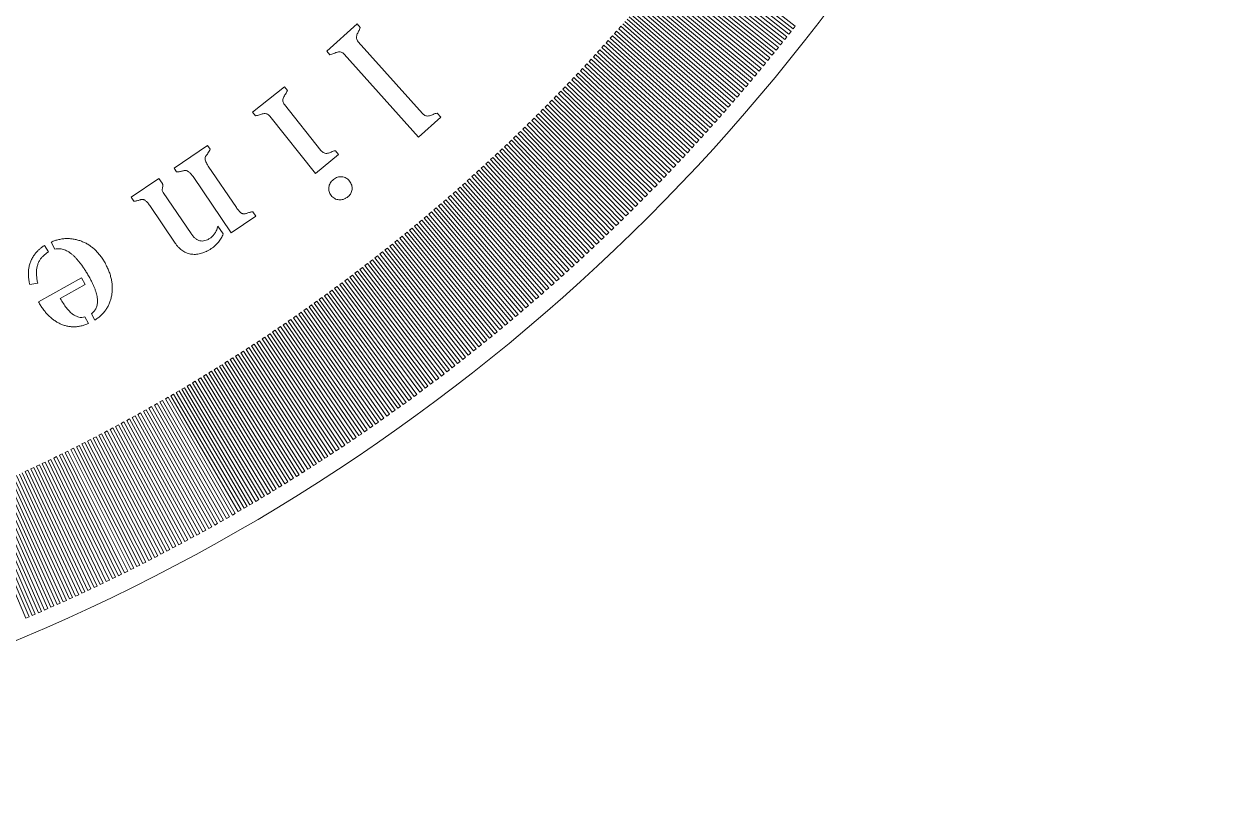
# Model space of a CAD drawing. Header units: millimetres. Extents: x -38 to 38, y -38 to 38.
# Drawn here: x 14.78 to 38, y -38 to -23.13 of the extents above; entities that cross this region are included whole.
import ezdxf

# ---------------------------------------------------------------- set-up
doc = ezdxf.new("R2010")
doc.units = ezdxf.units.MM

msp = doc.modelspace()

# ---------------------------------------------------------------- linework, layer by layer
at = {"color": 7, "linetype": 'Continuous', "lineweight": 15}
for p, q in [((29.715, -23.174), (27.664, -21.575)), ((27.475, -21.816), (29.511, -23.432)), ((29.552, -23.381), (27.513, -21.768)), ((27.551, -21.72), (29.593, -23.329)), ((29.634, -23.278), (27.589, -21.671)), ((27.627, -21.623), (29.674, -23.226)), ((29.306, -23.689), (27.284, -22.055)), ((27.322, -22.007), (29.347, -23.638)), ((29.388, -23.587), (27.361, -21.959)), ((27.399, -21.911), (29.429, -23.535)), ((29.47, -23.484), (27.437, -21.864)), ((27.09, -22.292), (29.098, -23.944)), ((29.14, -23.893), (27.129, -22.244)), ((27.168, -22.197), (29.181, -23.842)), ((29.223, -23.791), (27.207, -22.15)), ((27.245, -22.102), (29.264, -23.74)), ((26.934, -22.48), (28.93, -24.146)), ((28.972, -24.096), (26.973, -22.433)), ((27.012, -22.386), (29.014, -24.045)), ((29.056, -23.995), (27.051, -22.339)), ((28.718, -24.398), (26.737, -22.715)), ((26.776, -22.668), (28.761, -24.348)), ((28.803, -24.298), (26.816, -22.621)), ((26.855, -22.574), (28.846, -24.247)), ((28.888, -24.197), (26.895, -22.527)), ((26.538, -22.947), (28.504, -24.648)), ((28.547, -24.598), (26.578, -22.901)), ((26.617, -22.854), (28.59, -24.548)), ((28.633, -24.498), (26.657, -22.808)), ((26.697, -22.761), (28.676, -24.448)), ((20.64, -23.661), (21.231, -23.133)), ((21.231, -23.133), (21.291, -23.2)), ((26.336, -23.178), (26.296, -23.224)), ((28.288, -24.895), (26.336, -23.178)), ((26.377, -23.132), (28.331, -24.846)), ((28.375, -24.797), (26.417, -23.086)), ((26.457, -23.039), (28.418, -24.747)), ((28.461, -24.697), (26.497, -22.993)), ((29.674, -23.226), (29.715, -23.174)), ((26.092, -23.452), (26.051, -23.498)), ((28.026, -25.19), (26.092, -23.452)), ((26.174, -23.361), (26.133, -23.407)), ((26.133, -23.407), (28.07, -25.141)), ((28.114, -25.092), (26.174, -23.361)), ((26.255, -23.27), (26.215, -23.315)), ((26.215, -23.315), (28.157, -25.043)), ((28.201, -24.994), (26.255, -23.27)), ((26.296, -23.224), (28.245, -24.945)), ((29.511, -23.432), (29.552, -23.381)), ((29.593, -23.329), (29.634, -23.278)), ((20.7, -23.728), (20.64, -23.661)), ((21.25, -23.476), (22.498, -24.871)), ((25.928, -23.634), (25.886, -23.679)), ((25.886, -23.679), (27.805, -25.434)), ((27.849, -25.385), (25.928, -23.634)), ((26.01, -23.543), (25.969, -23.589)), ((25.969, -23.589), (27.894, -25.337)), ((27.938, -25.288), (26.01, -23.543)), ((26.051, -23.498), (27.982, -25.239)), ((29.347, -23.638), (29.388, -23.587)), ((29.429, -23.535), (29.47, -23.484)), ((22.416, -25.325), (20.979, -23.718)), ((25.679, -23.904), (25.637, -23.949)), ((27.582, -25.676), (25.679, -23.904)), ((25.762, -23.814), (25.721, -23.859)), ((25.721, -23.859), (27.627, -25.627)), ((27.671, -25.579), (25.762, -23.814)), ((25.845, -23.724), (25.804, -23.769)), ((25.804, -23.769), (27.716, -25.531)), ((27.76, -25.482), (25.845, -23.724)), ((29.098, -23.944), (29.14, -23.893)), ((29.181, -23.842), (29.223, -23.791)), ((29.264, -23.74), (29.306, -23.689)), ((25.511, -24.083), (25.469, -24.127)), ((25.469, -24.127), (27.357, -25.915)), ((27.402, -25.867), (25.511, -24.083)), ((25.595, -23.994), (25.553, -24.038)), ((25.553, -24.038), (27.447, -25.82)), ((27.492, -25.772), (25.595, -23.994)), ((25.637, -23.949), (27.537, -25.724)), ((28.93, -24.146), (28.972, -24.096)), ((29.014, -24.045), (29.056, -23.995)), ((19.204, -24.842), (19.822, -24.35)), ((19.822, -24.35), (19.878, -24.42)), ((25.258, -24.349), (25.215, -24.393)), ((27.13, -26.153), (25.258, -24.349)), ((25.343, -24.26), (25.3, -24.304)), ((25.3, -24.304), (27.175, -26.106)), ((27.221, -26.058), (25.343, -24.26)), ((25.427, -24.172), (25.385, -24.216)), ((25.385, -24.216), (27.266, -26.011)), ((27.312, -25.963), (25.427, -24.172)), ((28.761, -24.348), (28.803, -24.298)), ((28.846, -24.247), (28.888, -24.197)), ((25.001, -24.612), (24.958, -24.655)), ((26.854, -26.436), (25.001, -24.612)), ((25.087, -24.524), (25.044, -24.568)), ((25.044, -24.568), (26.9, -26.389)), ((26.946, -26.342), (25.087, -24.524)), ((25.173, -24.437), (25.13, -24.48)), ((25.13, -24.48), (26.992, -26.295)), ((27.038, -26.248), (25.173, -24.437)), ((25.215, -24.393), (27.084, -26.2)), ((28.504, -24.648), (28.547, -24.598)), ((28.59, -24.548), (28.633, -24.498)), ((28.676, -24.448), (28.718, -24.398)), ((19.26, -24.912), (19.204, -24.842)), ((19.82, -24.694), (20.528, -25.583)), ((24.829, -24.786), (24.786, -24.829)), ((24.786, -24.829), (26.623, -26.669)), ((26.669, -26.623), (24.829, -24.786)), ((24.915, -24.699), (24.872, -24.742)), ((24.872, -24.742), (26.715, -26.576)), ((26.762, -26.529), (24.915, -24.699)), ((24.958, -24.655), (26.808, -26.483)), ((28.331, -24.846), (28.375, -24.797)), ((28.418, -24.747), (28.461, -24.697)), ((20.42, -26.029), (19.537, -24.92)), ((22.85, -24.937), (22.416, -25.325)), ((22.781, -24.86), (22.85, -24.937)), ((24.568, -25.044), (24.524, -25.087)), ((26.389, -26.9), (24.568, -25.044)), ((24.655, -24.958), (24.612, -25.001)), ((24.612, -25.001), (26.436, -26.854)), ((26.483, -26.808), (24.655, -24.958)), ((24.742, -24.872), (24.699, -24.915)), ((24.699, -24.915), (26.529, -26.762)), ((26.576, -26.715), (24.742, -24.872)), ((28.157, -25.043), (28.201, -24.994)), ((28.245, -24.945), (28.288, -24.895)), ((24.304, -25.3), (24.26, -25.343)), ((26.106, -27.175), (24.304, -25.3)), ((24.393, -25.215), (24.349, -25.258)), ((24.349, -25.258), (26.153, -27.13)), ((26.2, -27.084), (24.393, -25.215)), ((24.48, -25.13), (24.437, -25.173)), ((24.437, -25.173), (26.248, -27.038)), ((26.295, -26.992), (24.48, -25.13)), ((24.524, -25.087), (26.342, -26.946)), ((27.894, -25.337), (27.938, -25.288)), ((27.982, -25.239), (28.026, -25.19)), ((28.07, -25.141), (28.114, -25.092)), ((17.683, -25.928), (18.332, -25.488)), ((18.332, -25.488), (18.382, -25.562)), ((24.127, -25.469), (24.083, -25.511)), ((24.083, -25.511), (25.867, -27.402)), ((25.915, -27.357), (24.127, -25.469)), ((24.216, -25.385), (24.172, -25.427)), ((24.172, -25.427), (25.963, -27.312)), ((26.011, -27.266), (24.216, -25.385)), ((24.26, -25.343), (26.058, -27.221)), ((27.716, -25.531), (27.76, -25.482)), ((27.805, -25.434), (27.849, -25.385)), ((20.866, -25.662), (20.42, -26.029)), ((20.808, -25.589), (20.866, -25.662)), ((23.859, -25.721), (23.814, -25.762)), ((23.814, -25.762), (25.579, -27.671)), ((25.627, -27.627), (23.859, -25.721)), ((23.949, -25.637), (23.904, -25.679)), ((23.904, -25.679), (25.676, -27.582)), ((25.724, -27.537), (23.949, -25.637)), ((24.038, -25.553), (23.994, -25.595)), ((23.994, -25.595), (25.772, -27.492)), ((25.82, -27.447), (24.038, -25.553)), ((27.447, -25.82), (27.492, -25.772)), ((27.537, -25.724), (27.582, -25.676)), ((27.627, -25.627), (27.671, -25.579)), ((17.733, -26.001), (17.683, -25.928)), ((18.346, -25.887), (18.89, -26.69)), ((23.589, -25.969), (23.543, -26.01)), ((23.543, -26.01), (25.288, -27.938)), ((25.337, -27.894), (23.589, -25.969)), ((23.679, -25.886), (23.634, -25.928)), ((23.634, -25.928), (25.385, -27.849)), ((25.434, -27.805), (23.679, -25.886)), ((23.769, -25.804), (23.724, -25.845)), ((23.724, -25.845), (25.482, -27.76)), ((25.531, -27.716), (23.769, -25.804)), ((27.266, -26.011), (27.312, -25.963)), ((27.357, -25.915), (27.402, -25.867)), ((16.851, -26.491), (17.39, -26.126)), ((17.39, -26.126), (17.454, -26.221)), ((18.789, -27.183), (18.051, -26.092)), ((23.315, -26.215), (23.27, -26.255)), ((25.043, -28.157), (23.315, -26.215)), ((23.407, -26.133), (23.361, -26.174)), ((23.361, -26.174), (25.092, -28.114)), ((25.141, -28.07), (23.407, -26.133)), ((23.498, -26.051), (23.452, -26.092)), ((23.452, -26.092), (25.19, -28.026)), ((25.239, -27.982), (23.498, -26.051)), ((27.084, -26.2), (27.13, -26.153)), ((27.175, -26.106), (27.221, -26.058)), ((17.475, -26.401), (18.013, -27.196)), ((23.039, -26.457), (22.993, -26.497)), ((24.747, -28.418), (23.039, -26.457)), ((23.132, -26.377), (23.086, -26.417)), ((23.086, -26.417), (24.797, -28.375)), ((24.846, -28.331), (23.132, -26.377)), ((23.224, -26.296), (23.178, -26.336)), ((23.178, -26.336), (24.895, -28.288)), ((24.945, -28.245), (23.224, -26.296)), ((23.27, -26.255), (24.994, -28.201)), ((26.808, -26.483), (26.854, -26.436)), ((26.9, -26.389), (26.946, -26.342)), ((26.992, -26.295), (27.038, -26.248)), ((16.901, -26.565), (16.851, -26.491)), ((17.707, -27.383), (17.211, -26.651)), ((22.761, -26.697), (22.715, -26.737)), ((24.448, -28.676), (22.761, -26.697)), ((22.854, -26.617), (22.808, -26.657)), ((22.808, -26.657), (24.498, -28.633)), ((24.548, -28.59), (22.854, -26.617)), ((22.947, -26.538), (22.901, -26.578)), ((22.901, -26.578), (24.598, -28.547)), ((24.648, -28.504), (22.947, -26.538)), ((22.993, -26.497), (24.697, -28.461)), ((26.623, -26.669), (26.669, -26.623)), ((26.715, -26.576), (26.762, -26.529)), ((19.265, -26.86), (18.789, -27.183)), ((19.207, -26.775), (19.265, -26.86)), ((22.48, -26.934), (22.433, -26.973)), ((24.146, -28.93), (22.48, -26.934)), ((22.574, -26.855), (22.527, -26.895)), ((22.527, -26.895), (24.197, -28.888)), ((24.247, -28.846), (22.574, -26.855)), ((22.668, -26.776), (22.621, -26.816)), ((22.621, -26.816), (24.298, -28.803)), ((24.348, -28.761), (22.668, -26.776)), ((22.715, -26.737), (24.398, -28.718)), ((26.342, -26.946), (26.389, -26.9)), ((26.436, -26.854), (26.483, -26.808)), ((26.529, -26.762), (26.576, -26.715)), ((18.531, -27.05), (18.634, -27.202)), ((22.197, -27.168), (22.15, -27.207)), ((23.842, -29.181), (22.197, -27.168)), ((22.292, -27.09), (22.244, -27.129)), ((22.244, -27.129), (23.893, -29.14)), ((23.944, -29.098), (22.292, -27.09)), ((22.386, -27.012), (22.339, -27.051)), ((22.339, -27.051), (23.995, -29.056)), ((24.045, -29.014), (22.386, -27.012)), ((22.433, -26.973), (24.096, -28.972)), ((26.153, -27.13), (26.2, -27.084)), ((26.248, -27.038), (26.295, -26.992)), ((15.377, -27.495), (15.302, -27.36)), ((21.911, -27.399), (21.864, -27.437)), ((23.535, -29.429), (21.911, -27.399)), ((22.007, -27.322), (21.959, -27.361)), ((21.959, -27.361), (23.587, -29.388)), ((23.638, -29.347), (22.007, -27.322)), ((22.102, -27.245), (22.055, -27.284)), ((22.055, -27.284), (23.689, -29.306)), ((23.74, -29.264), (22.102, -27.245)), ((22.15, -27.207), (23.791, -29.223)), ((25.867, -27.402), (25.915, -27.357)), ((25.963, -27.312), (26.011, -27.266)), ((26.058, -27.221), (26.106, -27.175)), ((15.177, -27.424), (15.249, -27.551)), ((21.623, -27.627), (21.575, -27.664)), ((23.226, -29.674), (21.623, -27.627)), ((21.72, -27.551), (21.671, -27.589)), ((21.671, -27.589), (23.278, -29.634)), ((23.329, -29.593), (21.72, -27.551)), ((21.816, -27.475), (21.768, -27.513)), ((21.768, -27.513), (23.381, -29.552)), ((23.432, -29.511), (21.816, -27.475)), ((21.864, -27.437), (23.484, -29.47)), ((25.579, -27.671), (25.627, -27.627)), ((25.676, -27.582), (25.724, -27.537)), ((25.772, -27.492), (25.82, -27.447)), ((21.333, -27.852), (21.284, -27.889)), ((22.914, -29.916), (21.333, -27.852)), ((21.43, -27.777), (21.381, -27.814)), ((21.381, -27.814), (22.966, -29.876)), ((23.018, -29.836), (21.43, -27.777)), ((21.527, -27.702), (21.478, -27.74)), ((21.478, -27.74), (23.07, -29.795)), ((23.122, -29.755), (21.527, -27.702)), ((21.575, -27.664), (23.174, -29.715)), ((25.385, -27.849), (25.434, -27.805)), ((25.482, -27.76), (25.531, -27.716)), ((15.057, -28.519), (15.889, -28.055)), ((15.889, -28.055), (15.961, -28.185)), ((21.04, -28.074), (20.991, -28.11)), ((22.599, -30.154), (21.04, -28.074)), ((21.138, -28), (21.089, -28.037)), ((21.089, -28.037), (22.652, -30.115)), ((22.704, -30.075), (21.138, -28)), ((21.235, -27.926), (21.187, -27.963)), ((21.187, -27.963), (22.757, -30.035)), ((22.809, -29.996), (21.235, -27.926)), ((21.284, -27.889), (22.862, -29.956)), ((25.092, -28.114), (25.141, -28.07)), ((25.19, -28.026), (25.239, -27.982)), ((25.288, -27.938), (25.337, -27.894)), ((15.042, -28.159), (14.889, -28.182)), ((15.961, -28.185), (15.48, -28.453)), ((20.745, -28.292), (20.695, -28.329)), ((20.695, -28.329), (22.229, -30.428)), ((22.282, -30.389), (20.745, -28.292)), ((20.843, -28.22), (20.794, -28.256)), ((20.794, -28.256), (22.335, -30.35)), ((22.388, -30.311), (20.843, -28.22)), ((20.942, -28.147), (20.893, -28.183)), ((20.893, -28.183), (22.441, -30.272)), ((22.494, -30.233), (20.942, -28.147)), ((20.991, -28.11), (22.547, -30.194)), ((24.797, -28.375), (24.846, -28.331)), ((24.895, -28.288), (24.945, -28.245)), ((24.994, -28.201), (25.043, -28.157)), ((20.447, -28.508), (20.398, -28.544)), ((20.398, -28.544), (21.909, -30.659)), ((21.963, -30.621), (20.447, -28.508)), ((20.547, -28.436), (20.497, -28.472)), ((20.497, -28.472), (22.016, -30.582)), ((22.07, -30.544), (20.547, -28.436)), ((20.646, -28.365), (20.596, -28.401)), ((20.596, -28.401), (22.123, -30.505)), ((22.176, -30.467), (20.646, -28.365)), ((24.598, -28.547), (24.648, -28.504)), ((24.697, -28.461), (24.747, -28.418)), ((16.15, -28.871), (16.082, -28.749)), ((20.047, -28.791), (19.997, -28.826)), ((21.533, -30.924), (20.047, -28.791)), ((20.148, -28.721), (20.098, -28.756)), ((20.098, -28.756), (21.587, -30.887)), ((21.641, -30.849), (20.148, -28.721)), ((20.248, -28.65), (20.198, -28.685)), ((20.198, -28.685), (21.695, -30.811)), ((21.748, -30.773), (20.248, -28.65)), ((20.348, -28.579), (20.298, -28.615)), ((20.298, -28.615), (21.802, -30.735)), ((21.856, -30.697), (20.348, -28.579)), ((24.298, -28.803), (24.348, -28.761)), ((24.398, -28.718), (24.448, -28.676)), ((24.498, -28.633), (24.548, -28.59)), ((15.957, -28.811), (16.027, -28.938)), ((19.745, -28.999), (19.694, -29.034)), ((21.208, -31.148), (19.745, -28.999)), ((19.846, -28.93), (19.795, -28.965)), ((19.795, -28.965), (21.262, -31.111)), ((21.317, -31.074), (19.846, -28.93)), ((19.947, -28.861), (19.896, -28.895)), ((19.896, -28.895), (21.371, -31.037)), ((21.425, -30.999), (19.947, -28.861)), ((19.997, -28.826), (21.479, -30.962)), ((23.995, -29.056), (24.045, -29.014)), ((24.096, -28.972), (24.146, -28.93)), ((24.197, -28.888), (24.247, -28.846)), ((19.44, -29.204), (19.389, -29.238)), ((19.389, -29.238), (20.826, -31.405)), ((20.881, -31.369), (19.44, -29.204)), ((19.542, -29.136), (19.491, -29.17)), ((19.491, -29.17), (20.935, -31.332)), ((20.99, -31.296), (19.542, -29.136)), ((19.643, -29.068), (19.593, -29.102)), ((19.593, -29.102), (21.045, -31.259)), ((21.099, -31.222), (19.643, -29.068)), ((19.694, -29.034), (21.154, -31.185)), ((23.791, -29.223), (23.842, -29.181)), ((23.893, -29.14), (23.944, -29.098)), ((19.03, -29.473), (18.979, -29.506)), ((20.441, -31.657), (19.03, -29.473)), ((19.133, -29.406), (19.082, -29.44)), ((19.082, -29.44), (20.496, -31.621)), ((20.551, -31.586), (19.133, -29.406)), ((19.236, -29.339), (19.184, -29.373)), ((19.184, -29.373), (20.606, -31.55)), ((20.661, -31.514), (19.236, -29.339)), ((19.338, -29.272), (19.287, -29.306)), ((19.287, -29.306), (20.716, -31.478)), ((20.771, -31.441), (19.338, -29.272)), ((23.484, -29.47), (23.535, -29.429)), ((23.587, -29.388), (23.638, -29.347)), ((23.689, -29.306), (23.74, -29.264)), ((18.721, -29.671), (18.669, -29.703)), ((18.669, -29.703), (20.052, -31.904)), ((20.108, -31.869), (18.721, -29.671)), ((18.824, -29.605), (18.772, -29.638)), ((18.772, -29.638), (20.164, -31.834)), ((20.219, -31.799), (18.824, -29.605)), ((18.927, -29.539), (18.876, -29.572)), ((18.876, -29.572), (20.275, -31.764)), ((20.33, -31.728), (18.927, -29.539)), ((18.979, -29.506), (20.385, -31.693)), ((23.174, -29.715), (23.226, -29.674)), ((23.278, -29.634), (23.329, -29.593)), ((23.381, -29.552), (23.432, -29.511)), ((18.305, -29.929), (18.252, -29.961)), ((19.661, -32.147), (18.305, -29.929)), ((18.409, -29.865), (18.357, -29.897)), ((18.357, -29.897), (19.717, -32.113)), ((19.773, -32.078), (18.409, -29.865)), ((18.513, -29.8), (18.461, -29.833)), ((18.461, -29.833), (19.829, -32.044)), ((19.885, -32.009), (18.513, -29.8)), ((18.617, -29.736), (18.565, -29.768)), ((18.565, -29.768), (19.941, -31.974)), ((19.997, -31.939), (18.617, -29.736)), ((22.862, -29.956), (22.914, -29.916)), ((22.966, -29.876), (23.018, -29.836)), ((23.07, -29.795), (23.122, -29.755)), ((17.885, -30.182), (17.832, -30.213)), ((19.21, -32.418), (17.885, -30.182)), ((17.99, -30.119), (17.938, -30.15)), ((17.938, -30.15), (19.267, -32.385)), ((19.323, -32.351), (17.99, -30.119)), ((18.095, -30.056), (18.043, -30.088)), ((18.043, -30.088), (19.38, -32.317)), ((19.436, -32.284), (18.095, -30.056)), ((18.2, -29.993), (18.148, -30.024)), ((18.148, -30.024), (19.493, -32.25)), ((19.549, -32.215), (18.2, -29.993)), ((18.252, -29.961), (19.605, -32.181)), ((22.547, -30.194), (22.599, -30.154)), ((22.652, -30.115), (22.704, -30.075)), ((22.757, -30.035), (22.809, -29.996)), ((17.568, -30.367), (17.515, -30.398)), ((17.515, -30.398), (18.813, -32.651)), ((18.87, -32.618), (17.568, -30.367)), ((17.674, -30.306), (17.621, -30.337)), ((17.621, -30.337), (18.927, -32.585)), ((18.984, -32.552), (17.674, -30.306)), ((17.779, -30.244), (17.727, -30.275)), ((17.727, -30.275), (19.04, -32.519)), ((19.097, -32.485), (17.779, -30.244)), ((17.832, -30.213), (19.154, -32.452)), ((22.229, -30.428), (22.282, -30.389)), ((22.335, -30.35), (22.388, -30.311)), ((22.441, -30.272), (22.494, -30.233)), ((17.142, -30.61), (17.089, -30.639)), ((17.089, -30.639), (18.355, -32.91)), ((18.413, -32.878), (17.142, -30.61)), ((17.249, -30.55), (17.196, -30.58)), ((17.196, -30.58), (18.47, -32.846)), ((18.527, -32.814), (17.249, -30.55)), ((17.355, -30.489), (17.302, -30.519)), ((17.302, -30.519), (18.585, -32.781)), ((18.642, -32.749), (17.355, -30.489)), ((17.462, -30.428), (17.409, -30.459)), ((17.409, -30.459), (18.699, -32.716)), ((18.756, -32.683), (17.462, -30.428)), ((21.909, -30.659), (21.963, -30.621)), ((22.016, -30.582), (22.07, -30.544)), ((22.123, -30.505), (22.176, -30.467)), ((16.713, -30.846), (16.659, -30.875)), ((16.659, -30.875), (17.894, -33.163)), ((17.952, -33.132), (16.713, -30.846)), ((16.821, -30.787), (16.767, -30.817)), ((16.767, -30.817), (18.01, -33.101)), ((18.067, -33.069), (16.821, -30.787)), ((16.928, -30.729), (16.874, -30.758)), ((16.874, -30.758), (18.125, -33.038)), ((18.183, -33.006), (16.928, -30.729)), ((17.035, -30.669), (16.982, -30.699)), ((16.982, -30.699), (18.24, -32.974)), ((18.298, -32.942), (17.035, -30.669)), ((21.587, -30.887), (21.641, -30.849)), ((21.695, -30.811), (21.748, -30.773)), ((21.802, -30.735), (21.856, -30.697)), ((16.281, -31.076), (16.227, -31.105)), ((16.227, -31.105), (17.429, -33.41)), ((17.487, -33.379), (16.281, -31.076)), ((16.389, -31.019), (16.335, -31.048)), ((16.335, -31.048), (17.546, -33.349)), ((17.604, -33.318), (16.389, -31.019)), ((16.497, -30.962), (16.443, -30.991)), ((16.443, -30.991), (17.662, -33.287)), ((17.72, -33.257), (16.497, -30.962)), ((16.605, -30.904), (16.551, -30.933)), ((16.551, -30.933), (17.778, -33.226)), ((17.836, -33.194), (16.605, -30.904)), ((21.262, -31.111), (21.317, -31.074)), ((21.371, -31.037), (21.425, -30.999)), ((21.479, -30.962), (21.533, -30.924)), ((15.845, -31.301), (15.791, -31.328)), ((15.791, -31.328), (16.961, -33.65)), ((17.02, -33.62), (15.845, -31.301)), ((15.955, -31.245), (15.9, -31.273)), ((15.9, -31.273), (17.078, -33.591)), ((17.137, -33.561), (15.955, -31.245)), ((16.064, -31.189), (16.009, -31.217)), ((16.009, -31.217), (17.195, -33.531)), ((17.254, -33.501), (16.064, -31.189)), ((16.172, -31.133), (16.118, -31.161)), ((16.118, -31.161), (17.312, -33.471)), ((17.371, -33.44), (16.172, -31.133)), ((20.935, -31.332), (20.99, -31.296)), ((21.045, -31.259), (21.099, -31.222)), ((21.154, -31.185), (21.208, -31.148)), ((15.297, -31.572), (15.242, -31.599)), ((16.43, -33.912), (15.297, -31.572)), ((15.407, -31.519), (15.352, -31.546)), ((15.352, -31.546), (16.489, -33.883)), ((16.549, -33.855), (15.407, -31.519)), ((15.517, -31.465), (15.462, -31.492)), ((15.462, -31.492), (16.608, -33.826)), ((16.667, -33.797), (15.517, -31.465)), ((15.626, -31.41), (15.572, -31.438)), ((15.572, -31.438), (16.726, -33.768)), ((16.785, -33.738), (15.626, -31.41)), ((15.736, -31.356), (15.681, -31.383)), ((15.681, -31.383), (16.843, -33.709)), ((16.902, -33.68), (15.736, -31.356)), ((20.606, -31.55), (20.661, -31.514)), ((20.716, -31.478), (20.771, -31.441)), ((20.826, -31.405), (20.881, -31.369)), ((14.854, -31.783), (14.799, -31.809)), ((14.799, -31.809), (15.896, -34.166)), ((15.955, -34.138), (14.854, -31.783)), ((14.965, -31.731), (14.91, -31.757)), ((14.91, -31.757), (16.015, -34.11)), ((16.074, -34.082), (14.965, -31.731)), ((15.076, -31.678), (15.021, -31.705)), ((15.021, -31.705), (16.134, -34.054)), ((16.193, -34.026), (15.076, -31.678)), ((15.186, -31.626), (15.131, -31.652)), ((15.131, -31.652), (16.253, -33.998)), ((16.312, -33.969), (15.186, -31.626)), ((15.242, -31.599), (16.371, -33.941)), ((20.164, -31.834), (20.219, -31.799)), ((20.275, -31.764), (20.33, -31.728)), ((20.385, -31.693), (20.441, -31.657)), ((20.496, -31.621), (20.551, -31.586)), ((15.357, -34.412), (14.297, -32.037)), ((14.353, -32.012), (15.417, -34.385)), ((15.477, -34.358), (14.409, -31.987)), ((14.465, -31.962), (15.537, -34.331)), ((15.597, -34.304), (14.521, -31.937)), ((14.576, -31.911), (15.657, -34.276)), ((15.717, -34.249), (14.632, -31.886)), ((14.688, -31.86), (15.776, -34.221)), ((15.836, -34.194), (14.743, -31.835)), ((19.829, -32.044), (19.885, -32.009)), ((19.941, -31.974), (19.997, -31.939)), ((20.052, -31.904), (20.108, -31.869)), ((13.792, -32.258), (14.815, -34.649)), ((14.875, -34.623), (13.849, -32.234)), ((13.905, -32.21), (14.935, -34.597)), ((14.996, -34.571), (13.961, -32.185)), ((14.017, -32.161), (15.056, -34.544)), ((15.116, -34.518), (14.073, -32.136)), ((14.129, -32.112), (15.177, -34.492)), ((15.237, -34.465), (14.186, -32.087)), ((14.241, -32.062), (15.297, -34.438)), ((19.493, -32.25), (19.549, -32.215)), ((19.605, -32.181), (19.661, -32.147)), ((19.717, -32.113), (19.773, -32.078)), ((19.04, -32.519), (19.097, -32.485)), ((19.154, -32.452), (19.21, -32.418)), ((19.267, -32.385), (19.323, -32.351)), ((19.38, -32.317), (19.436, -32.284)), ((18.699, -32.716), (18.756, -32.683)), ((18.813, -32.651), (18.87, -32.618)), ((18.927, -32.585), (18.984, -32.552)), ((18.24, -32.974), (18.298, -32.942)), ((18.355, -32.91), (18.413, -32.878)), ((18.47, -32.846), (18.527, -32.814)), ((18.585, -32.781), (18.642, -32.749)), ((17.778, -33.226), (17.836, -33.194)), ((17.894, -33.163), (17.952, -33.132)), ((18.01, -33.101), (18.067, -33.069)), ((18.125, -33.038), (18.183, -33.006)), ((17.312, -33.471), (17.371, -33.44)), ((17.429, -33.41), (17.487, -33.379)), ((17.546, -33.349), (17.604, -33.318)), ((17.662, -33.287), (17.72, -33.257)), ((16.961, -33.65), (17.02, -33.62)), ((17.078, -33.591), (17.137, -33.561)), ((17.195, -33.531), (17.254, -33.501)), ((16.489, -33.883), (16.549, -33.855)), ((16.608, -33.826), (16.667, -33.797)), ((16.726, -33.768), (16.785, -33.738)), ((16.843, -33.709), (16.902, -33.68)), ((15.896, -34.166), (15.955, -34.138)), ((16.015, -34.11), (16.074, -34.082)), ((16.134, -34.054), (16.193, -34.026)), ((16.253, -33.998), (16.312, -33.969)), ((16.371, -33.941), (16.43, -33.912)), ((15.417, -34.385), (15.477, -34.358)), ((15.537, -34.331), (15.597, -34.304)), ((15.657, -34.276), (15.717, -34.249)), ((15.776, -34.221), (15.836, -34.194)), ((14.935, -34.597), (14.996, -34.571)), ((15.056, -34.544), (15.116, -34.518)), ((15.177, -34.492), (15.237, -34.465)), ((15.297, -34.438), (15.357, -34.412)), ((14.815, -34.649), (14.875, -34.623))]:
    msp.add_line(p, q, dxfattribs=at)
msp.add_circle((0, 0), 38, dxfattribs=at)
for points, knots in [([(21.291, -23.2), (21.286, -23.213), (21.277, -23.238), (21.259, -23.274), (21.239, -23.307), (21.23, -23.331), (21.226, -23.342)], [0, 0, 0, 0, 0.260409, 0.518109, 0.768752, 1, 1, 1, 1]), ([(21.226, -23.342), (21.222, -23.354), (21.215, -23.377), (21.216, -23.413), (21.228, -23.448), (21.243, -23.466), (21.25, -23.476)], [0, 0, 0, 0, 0.262819, 0.504114, 0.743987, 1, 1, 1, 1]), ([(20.85, -23.678), (20.838, -23.682), (20.814, -23.688), (20.779, -23.703), (20.741, -23.718), (20.714, -23.725), (20.7, -23.728)], [0, 0, 0, 0, 0.227841, 0.472849, 0.733801, 1, 1, 1, 1]), ([(20.979, -23.718), (20.97, -23.709), (20.953, -23.692), (20.92, -23.677), (20.885, -23.671), (20.862, -23.676), (20.85, -23.678)], [0, 0, 0, 0, 0.263467, 0.503679, 0.741417, 1, 1, 1, 1]), ([(19.804, -24.559), (19.8, -24.57), (19.791, -24.593), (19.789, -24.629), (19.8, -24.664), (19.813, -24.684), (19.82, -24.694)], [0, 0, 0, 0, 0.259749, 0.500123, 0.739157, 1, 1, 1, 1]), ([(19.878, -24.42), (19.873, -24.433), (19.862, -24.457), (19.842, -24.492), (19.821, -24.525), (19.81, -24.548), (19.804, -24.559)], [0, 0, 0, 0, 0.258061, 0.512081, 0.76498, 1, 1, 1, 1]), ([(19.411, -24.872), (19.398, -24.875), (19.374, -24.88), (19.337, -24.892), (19.3, -24.905), (19.273, -24.91), (19.26, -24.912)], [0, 0, 0, 0, 0.237266, 0.482735, 0.738345, 1, 1, 1, 1]), ([(19.537, -24.92), (19.529, -24.91), (19.513, -24.892), (19.481, -24.875), (19.447, -24.867), (19.423, -24.87), (19.411, -24.872)], [0, 0, 0, 0, 0.262932, 0.503144, 0.73982, 1, 1, 1, 1]), ([(22.498, -24.871), (22.507, -24.88), (22.524, -24.898), (22.557, -24.913), (22.594, -24.919), (22.619, -24.914), (22.632, -24.912)], [0, 0, 0, 0, 0.254395, 0.493912, 0.733524, 1, 1, 1, 1]), ([(22.632, -24.912), (22.644, -24.908), (22.669, -24.902), (22.704, -24.885), (22.741, -24.869), (22.768, -24.863), (22.781, -24.86)], [0, 0, 0, 0, 0.2344011, 0.4854831, 0.7412124, 1, 1, 1, 1]), ([(18.382, -25.562), (18.377, -25.574), (18.366, -25.601), (18.341, -25.636), (18.318, -25.667), (18.298, -25.692), (18.287, -25.715), (18.286, -25.731), (18.285, -25.739)], [0, 0, 0, 0, 0.200703, 0.420398, 0.625623, 0.767007, 0.87936, 1, 1, 1, 1]), ([(18.285, -25.739), (18.285, -25.749), (18.287, -25.771), (18.3, -25.806), (18.319, -25.846), (18.336, -25.873), (18.346, -25.887)], [0, 0, 0, 0, 0.183335, 0.408183, 0.67919, 1, 1, 1, 1]), ([(20.528, -25.583), (20.537, -25.594), (20.554, -25.614), (20.587, -25.633), (20.622, -25.643), (20.646, -25.64), (20.658, -25.638)], [0, 0, 0, 0, 0.279735, 0.52636, 0.758067, 1, 1, 1, 1]), ([(20.658, -25.638), (20.67, -25.635), (20.694, -25.629), (20.729, -25.614), (20.766, -25.598), (20.794, -25.592), (20.808, -25.589)], [0, 0, 0, 0, 0.223752, 0.46974, 0.728677, 1, 1, 1, 1]), ([(17.843, -25.983), (17.832, -25.986), (17.811, -25.992), (17.782, -25.998), (17.756, -26.001), (17.741, -26.001), (17.733, -26.001)], [0, 0, 0, 0, 0.308152, 0.574944, 0.806256, 1, 1, 1, 1]), ([(17.888, -25.972), (17.881, -25.973), (17.865, -25.977), (17.85, -25.981), (17.843, -25.983)], [0, 0, 0, 0, 0.48192, 1, 1, 1, 1]), ([(18.051, -26.092), (18.044, -26.081), (18.03, -26.062), (18.008, -26.036), (17.988, -26.013), (17.967, -25.996), (17.947, -25.983), (17.926, -25.975), (17.907, -25.97), (17.894, -25.971), (17.888, -25.972)], [0, 0, 0, 0, 0.1776342, 0.3369953, 0.4806547, 0.6064497, 0.7191226, 0.8208698, 0.9125834, 1, 1, 1, 1]), ([(17.454, -26.221), (17.457, -26.225), (17.462, -26.234), (17.466, -26.251), (17.467, -26.268), (17.463, -26.291), (17.456, -26.318), (17.453, -26.347), (17.459, -26.376), (17.469, -26.392), (17.475, -26.401)], [0, 0, 0, 0, 0.0843594, 0.169385, 0.2597196, 0.3588757, 0.5458566, 0.6896602, 0.8276827, 1, 1, 1, 1]), ([(20.68, -26.296), (20.683, -26.282), (20.688, -26.254), (20.708, -26.215), (20.735, -26.179), (20.769, -26.147), (20.808, -26.121), (20.849, -26.102), (20.891, -26.092), (20.934, -26.092), (20.976, -26.1), (21.015, -26.117), (21.051, -26.143), (21.071, -26.166), (21.081, -26.177)], [0, 0, 0, 0, 0.080963, 0.161123, 0.245144, 0.335732, 0.425947, 0.50914, 0.589887, 0.6705, 0.750659, 0.829233, 0.912133, 1, 1, 1, 1]), ([(21.081, -26.177), (21.09, -26.19), (21.107, -26.214), (21.125, -26.255), (21.132, -26.297), (21.131, -26.34), (21.123, -26.38), (21.108, -26.416), (21.088, -26.448), (21.062, -26.473), (21.034, -26.493), (21.008, -26.51), (20.984, -26.523), (20.954, -26.534), (20.918, -26.543), (20.89, -26.542), (20.876, -26.541)], [0, 0, 0, 0, 0.087921, 0.169929, 0.248574, 0.328787, 0.40687, 0.480099, 0.548918, 0.617633, 0.683672, 0.743078, 0.794137, 0.83952, 0.92169, 1, 1, 1, 1]), ([(20.727, -26.458), (20.718, -26.445), (20.7, -26.422), (20.684, -26.381), (20.676, -26.339), (20.679, -26.31), (20.68, -26.296)], [0, 0, 0, 0, 0.262437, 0.508323, 0.751639, 1, 1, 1, 1]), ([(20.876, -26.541), (20.861, -26.539), (20.833, -26.535), (20.793, -26.518), (20.757, -26.492), (20.737, -26.469), (20.727, -26.458)], [0, 0, 0, 0, 0.246236, 0.487349, 0.73622, 1, 1, 1, 1]), ([(17.009, -26.547), (16.999, -26.55), (16.98, -26.556), (16.952, -26.562), (16.926, -26.566), (16.909, -26.565), (16.901, -26.565)], [0, 0, 0, 0, 0.285677, 0.546861, 0.78105, 1, 1, 1, 1]), ([(17.053, -26.534), (17.045, -26.535), (17.03, -26.539), (17.016, -26.544), (17.009, -26.547)], [0, 0, 0, 0, 0.492055, 1, 1, 1, 1]), ([(17.211, -26.651), (17.204, -26.641), (17.19, -26.621), (17.169, -26.595), (17.148, -26.573), (17.128, -26.556), (17.109, -26.543), (17.089, -26.535), (17.071, -26.531), (17.059, -26.533), (17.053, -26.534)], [0, 0, 0, 0, 0.181518, 0.346231, 0.48962, 0.616317, 0.728117, 0.826712, 0.915222, 1, 1, 1, 1]), ([(18.89, -26.69), (18.897, -26.701), (18.912, -26.721), (18.934, -26.749), (18.955, -26.772), (18.976, -26.79), (18.996, -26.803), (19.016, -26.812), (19.035, -26.816), (19.047, -26.814), (19.053, -26.813)], [0, 0, 0, 0, 0.183567, 0.347613, 0.492577, 0.61813, 0.731203, 0.82816, 0.915863, 1, 1, 1, 1]), ([(19.053, -26.813), (19.06, -26.812), (19.075, -26.808), (19.09, -26.804), (19.098, -26.801)], [0, 0, 0, 0, 0.478663, 1, 1, 1, 1]), ([(19.098, -26.801), (19.109, -26.797), (19.129, -26.79), (19.159, -26.781), (19.184, -26.776), (19.2, -26.776), (19.207, -26.775)], [0, 0, 0, 0, 0.313206, 0.580438, 0.809416, 1, 1, 1, 1]), ([(18.381, -27.285), (18.399, -27.271), (18.436, -27.243), (18.478, -27.187), (18.512, -27.123), (18.524, -27.075), (18.531, -27.05)], [0, 0, 0, 0, 0.240732, 0.480854, 0.731544, 1, 1, 1, 1]), ([(15.302, -27.36), (15.327, -27.35), (15.376, -27.331), (15.452, -27.31), (15.527, -27.296), (15.602, -27.291), (15.676, -27.293), (15.749, -27.302), (15.822, -27.319), (15.869, -27.337), (15.893, -27.345)], [0, 0, 0, 0, 0.133578, 0.262604, 0.388285, 0.510665, 0.631929, 0.753339, 0.875349, 1, 1, 1, 1]), ([(15.893, -27.345), (15.916, -27.355), (15.962, -27.374), (16.027, -27.412), (16.09, -27.455), (16.148, -27.505), (16.204, -27.561), (16.255, -27.622), (16.304, -27.69), (16.332, -27.739), (16.346, -27.764)], [0, 0, 0, 0, 0.119776, 0.238524, 0.358319, 0.479987, 0.604043, 0.7314, 0.862904, 1, 1, 1, 1]), ([(18.027, -27.595), (18.011, -27.593), (17.98, -27.588), (17.934, -27.574), (17.891, -27.556), (17.85, -27.531), (17.811, -27.502), (17.774, -27.468), (17.738, -27.428), (17.718, -27.398), (17.707, -27.383)], [0, 0, 0, 0, 0.12041, 0.239067, 0.356133, 0.476119, 0.598864, 0.725774, 0.859063, 1, 1, 1, 1]), ([(18.013, -27.196), (18.026, -27.214), (18.05, -27.247), (18.092, -27.288), (18.136, -27.318), (18.183, -27.336), (18.231, -27.341), (18.281, -27.334), (18.332, -27.315), (18.364, -27.295), (18.381, -27.285)], [0, 0, 0, 0, 0.151589, 0.284771, 0.404935, 0.516086, 0.625427, 0.738495, 0.861285, 1, 1, 1, 1]), ([(18.634, -27.202), (18.628, -27.216), (18.617, -27.244), (18.596, -27.284), (18.572, -27.323), (18.546, -27.359), (18.514, -27.393), (18.482, -27.427), (18.445, -27.457), (18.418, -27.476), (18.405, -27.485)], [0, 0, 0, 0, 0.123025, 0.244555, 0.365361, 0.488118, 0.611617, 0.737803, 0.866413, 1, 1, 1, 1]), ([(14.889, -28.182), (14.883, -28.154), (14.87, -28.098), (14.861, -28.014), (14.861, -27.934), (14.87, -27.856), (14.888, -27.782), (14.915, -27.712), (14.951, -27.644), (14.981, -27.603), (14.996, -27.582)], [0, 0, 0, 0, 0.139594, 0.271649, 0.398189, 0.520028, 0.639722, 0.758114, 0.87735, 1, 1, 1, 1]), ([(14.996, -27.582), (15.008, -27.568), (15.033, -27.538), (15.076, -27.498), (15.124, -27.459), (15.159, -27.436), (15.177, -27.424)], [0, 0, 0, 0, 0.233169, 0.476093, 0.732008, 1, 1, 1, 1]), ([(15.249, -27.551), (15.229, -27.564), (15.19, -27.59), (15.141, -27.635), (15.098, -27.684), (15.066, -27.739), (15.041, -27.797), (15.025, -27.859), (15.017, -27.926), (15.019, -27.971), (15.02, -27.995)], [0, 0, 0, 0, 0.134251, 0.261208, 0.383069, 0.501867, 0.620482, 0.741081, 0.867141, 1, 1, 1, 1]), ([(16.049, -28.053), (16.035, -28.027), (16.006, -27.978), (15.963, -27.907), (15.92, -27.841), (15.876, -27.782), (15.834, -27.728), (15.792, -27.679), (15.749, -27.635), (15.707, -27.598), (15.665, -27.566), (15.623, -27.539), (15.581, -27.517), (15.54, -27.502), (15.499, -27.492), (15.458, -27.487), (15.417, -27.488), (15.39, -27.493), (15.377, -27.495)], [0, 0, 0, 0, 0.094485, 0.184072, 0.267924, 0.347225, 0.42116, 0.490947, 0.555996, 0.616575, 0.673385, 0.726362, 0.776403, 0.823563, 0.868969, 0.912811, 0.956399, 1, 1, 1, 1]), ([(18.405, -27.485), (18.389, -27.496), (18.358, -27.516), (18.31, -27.541), (18.263, -27.562), (18.215, -27.579), (18.168, -27.589), (18.121, -27.597), (18.073, -27.599), (18.042, -27.596), (18.027, -27.595)], [0, 0, 0, 0, 0.140805, 0.274914, 0.404106, 0.528788, 0.648862, 0.767067, 0.884088, 1, 1, 1, 1]), ([(16.346, -27.764), (16.361, -27.791), (16.388, -27.843), (16.423, -27.924), (16.45, -28.004), (16.47, -28.083), (16.483, -28.161), (16.488, -28.239), (16.486, -28.316), (16.479, -28.367), (16.475, -28.392)], [0, 0, 0, 0, 0.139325, 0.272694, 0.401222, 0.525788, 0.646716, 0.765603, 0.882751, 1, 1, 1, 1]), ([(15.02, -27.995), (15.022, -28.022), (15.026, -28.078), (15.037, -28.132), (15.042, -28.159)], [0, 0, 0, 0, 0.499098, 1, 1, 1, 1]), ([(16.082, -28.749), (16.092, -28.741), (16.112, -28.726), (16.137, -28.698), (16.159, -28.669), (16.175, -28.637), (16.189, -28.602), (16.196, -28.565), (16.201, -28.525), (16.201, -28.483), (16.197, -28.438), (16.188, -28.39), (16.176, -28.34), (16.158, -28.288), (16.137, -28.232), (16.112, -28.174), (16.082, -28.114), (16.06, -28.074), (16.049, -28.053)], [0, 0, 0, 0, 0.049822, 0.098028, 0.145322, 0.19249, 0.24079, 0.290382, 0.342465, 0.397488, 0.456674, 0.519246, 0.586766, 0.659061, 0.736188, 0.818931, 0.906522, 1, 1, 1, 1]), ([(15.476, -28.942), (15.455, -28.932), (15.414, -28.912), (15.356, -28.873), (15.3, -28.829), (15.246, -28.779), (15.195, -28.723), (15.146, -28.66), (15.099, -28.592), (15.071, -28.544), (15.057, -28.519)], [0, 0, 0, 0, 0.112756, 0.227381, 0.344602, 0.465654, 0.590864, 0.721501, 0.85768, 1, 1, 1, 1]), ([(15.48, -28.453), (15.499, -28.486), (15.536, -28.548), (15.595, -28.632), (15.654, -28.7), (15.714, -28.754), (15.774, -28.793), (15.835, -28.816), (15.897, -28.823), (15.937, -28.815), (15.957, -28.811)], [0, 0, 0, 0, 0.178527, 0.337457, 0.477889, 0.601731, 0.711496, 0.811234, 0.905424, 1, 1, 1, 1]), ([(16.475, -28.392), (16.47, -28.417), (16.46, -28.466), (16.436, -28.537), (16.406, -28.603), (16.368, -28.665), (16.324, -28.723), (16.273, -28.777), (16.215, -28.827), (16.172, -28.856), (16.15, -28.871)], [0, 0, 0, 0, 0.127407, 0.252105, 0.373757, 0.494626, 0.616786, 0.740237, 0.867549, 1, 1, 1, 1]), ([(16.027, -28.938), (16.004, -28.947), (15.957, -28.967), (15.886, -28.986), (15.815, -28.999), (15.745, -29.004), (15.676, -29), (15.608, -28.989), (15.541, -28.97), (15.498, -28.952), (15.476, -28.942)], [0, 0, 0, 0, 0.134897, 0.264481, 0.3894, 0.511751, 0.631369, 0.752382, 0.874727, 1, 1, 1, 1])]:
    msp.add_open_spline(points, degree=3, knots=knots, dxfattribs=at)

doc.saveas('drawing.dxf')
